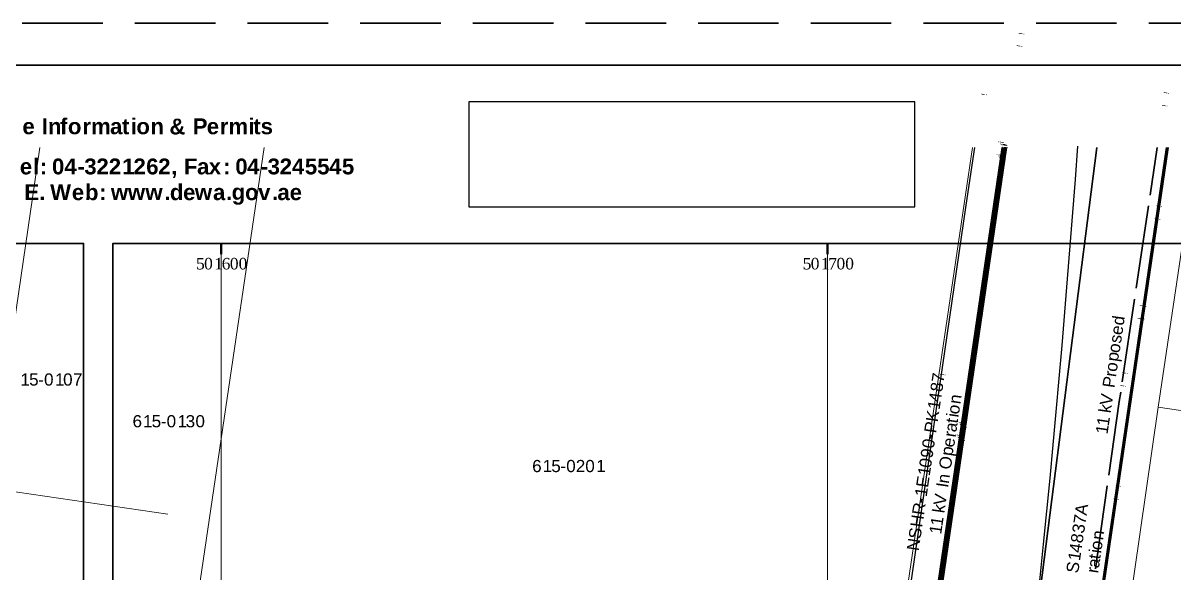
# Model space of a CAD drawing. Header units: inches. Extents: x 0.2 to 23.4, y 0.2 to 16.2.
# Drawn here: x 11.29 to 18.74, y 12.64 to 16.2 of the extents above; entities that cross this region are included whole.
import ezdxf

# ---------------------------------------------------------------- set-up
doc = ezdxf.new("R2010")
doc.units = ezdxf.units.IN
doc.header["$MEASUREMENT"] = 0
doc.linetypes.add('PDF_LineType328c69e9cd564e1fa5a4a7aff3a71530', pattern=[0.729166641831398, 0.5208333134651184, -0.2083333283662796])
doc.layers.add('PDF_Geometry', color=7, linetype='Continuous', true_color=0x4ce600)
doc.layers.add('PDF_Images', color=7, linetype='Continuous')
doc.layers.add('PDF_Text', color=7, linetype='Continuous')
doc.styles.add('PDF Arial', font='arial.ttf')
doc.styles.add('PDF Arial Bold', font='arialbd.ttf')
doc.styles.add('PDF Times New Roman', font='times.ttf')
picture_1 = doc.add_image_def('image1.png', size_in_pixel=(1449, 341))

msp = doc.modelspace()

# ---------------------------------------------------------------- linework, layer by layer
at = {"layer": 'PDF_Geometry', "color": 254, "linetype": 'PDF_LineType328c69e9cd564e1fa5a4a7aff3a71530', "lineweight": 35, "true_color": 0xcccccc}
msp.add_lwpolyline([(0.3466787338256836, 0.3324839274088542), (0.3466787338256836, 16.19779629177517), (23.04080200195312, 16.19779629177517), (23.04080200195312, 0.3324839274088542), (0.3466787338256836, 0.3324839274088542)], dxfattribs=at)
at = {"layer": 'PDF_Geometry', "color": 7, "lineweight": 35}
for points in [[(0.7300254503885905, 0.6324581570095487), (0.7300254503885905, 15.92448933919271), (22.82412889268663, 15.92448933919271), (22.82412889268663, 0.6324581570095487), (0.7300254503885905, 0.6324581570095487)], [(0.7466926574707031, 2.362311469184028), (0.7466926574707031, 14.77125379774306), (11.68040635850694, 14.77125379774306), (11.68040635850694, 2.362311469184028), (0.7466926574707031, 2.362311469184028)], [(11.87041219075521, 2.362311469184028), (11.87041219075521, 14.77125379774306), (22.80412801106771, 14.77125379774306), (22.80412801106771, 2.362311469184028), (11.87041219075521, 2.362311469184028)]]:
    msp.add_lwpolyline(points, dxfattribs=at)
at = {"layer": 'PDF_Geometry', "color": 7, "lineweight": 18}
for points in [[(11.39706336127387, 15.39119974772135), (11.07371860080295, 13.18805440266927), (7.513595581054688, 13.71134270562066), (7.763604058159722, 15.39119974772135)], [(12.22709231906467, 13.01806894938151), (11.07371860080295, 13.18805440266927), (11.39706336127387, 15.39119974772135)], [(12.85044776068793, 15.39119974772135), (12.38043128119575, 12.20480516221788), (11.32372707790799, 12.36145867241753)], [(16.39390563964844, 11.6181877983941), (12.38043128119575, 12.20480516221788), (12.85044776068793, 15.39119974772135)], [(17.43394131130642, 15.39119974772135), (16.93725416395399, 12.02148691813151), (16.39390563964844, 11.6181877983941)], [(22.52078247070312, 15.39119974772135), (22.19743855794271, 13.18805440266927), (18.63731553819444, 13.71134270562066), (18.88732231987847, 15.39119974772135)], [(18.63731553819444, 13.71134270562066), (22.19743855794271, 13.18805440266927), (21.64408704969618, 9.398377312554253), (18.09062872992622, 9.921665615505642), (18.63731553819444, 13.71134270562066)], [(11.07371860080295, 13.18805440266927), (12.22709231906467, 13.01806894938151)]]:
    msp.add_lwpolyline(points, dxfattribs=at)
at = {"layer": 'PDF_Geometry', "lineweight": 25}
for points in [[(17.65394761827257, 15.39119974772135), (17.14059617784288, 11.89816453721788), (16.51724073621962, 11.43487040201823), (16.34390258789062, 11.45486874050564), (16.30056762695312, 11.47153472900391), (15.0971917046441, 11.64485253228082), (12.36043039957682, 12.05148400200738), (11.36372884114583, 12.19813876681858), (11.32372707790799, 12.20147196451823)], [(17.62394883897569, 15.39119974772135), (17.11392720540364, 11.91482883029514), (16.50724114312066, 11.4648683336046), (16.32056681315104, 11.48486667209201), (16.24723307291667, 10.80825720893012), (16.41723802354601, 10.78159332275391), (16.86725531684028, 10.17497846815321), (16.84058634440104, 9.988326178656685), (15.62387932671441, 1.742363823784722)], [(15.62721252441406, 1.742363823784722), (16.84725273980035, 9.988326178656685), (16.87058681911892, 10.17831166585287), (16.42056952582465, 10.78492652045356), (16.25389777289497, 10.81159125434028), (16.3239017062717, 11.47820112440321), (16.50724114312066, 11.45486874050564), (17.12392849392361, 11.91149648030599), (17.63394843207465, 15.39119974772135)], [(17.64061482747396, 15.39119974772135), (17.12726169162326, 11.90816328260634), (16.51057434082031, 11.44820319281684), (16.33390129937066, 11.46820153130425), (16.26390075683594, 10.81825764973958), (16.42390611436632, 10.79825846354167), (16.88391960991753, 10.17831166585287), (16.85391913519965, 9.984993828667534), (15.63721211751302, 1.742363823784722)], [(17.64394972059462, 15.39119974772135), (17.13392808702257, 11.90482923719618), (16.51390753851997, 11.44486999511719), (16.33723280164931, 11.46153513590495), (16.27056715223524, 10.82492319742838), (16.42723931206597, 10.80159166124132), (16.88725280761719, 10.18164401584201), (16.86058892144097, 9.984993828667534), (15.64388020833333, 1.742363823784722)], [(17.64728122287326, 15.39119974772135), (17.13726128472222, 11.90149773491753), (16.51390753851997, 11.43820359971788), (16.34056769476997, 11.4582027859158), (16.27390034993489, 10.82825639512804), (16.43057250976562, 10.80825720893012), (16.8939208984375, 10.18164401584201), (16.86392042371962, 9.984993828667534), (15.64721171061198, 1.742363823784722)], [(16.74725002712674, 1.742363823784722), (16.99725850423177, 3.508880615234375), (17.55061170789931, 3.932178073459201), (17.66061740451389, 4.718777126736111), (17.21393330891927, 5.325391981336805), (17.56394449869792, 7.718521118164062), (18.6906500922309, 15.39119974772135)], [(18.69398498535156, 15.39119974772135), (17.57061089409722, 7.718521118164062), (17.21726650661892, 5.325391981336805), (17.66728379991319, 4.718777126736111), (17.55727810329861, 3.928844875759549), (17.00392320421007, 3.505547417534722), (16.75058322482639, 1.742363823784722)], [(18.70065307617188, 15.39119974772135), (17.57394578721788, 7.718521118164062), (17.22393459743924, 5.328725179036458), (17.67394849989149, 4.718777126736111), (17.56061299641927, 3.925511678059896), (17.00725809733073, 3.50221421983507), (16.75724962022569, 1.742363823784722)]]:
    msp.add_lwpolyline(points, dxfattribs=at)
at = {"layer": 'PDF_Geometry', "color": 222, "lineweight": 25, "true_color": 0xe600a9}
msp.add_lwpolyline([(16.19056362575955, 10.60827467176649), (16.35056898328993, 11.59818945990668), (16.39723714192708, 11.58818986680773), (16.95392184787326, 12.0014885796441), (17.39394124348958, 15.01789855957031), (17.45060899522569, 15.39119974772135)], dxfattribs=at)
at = {"layer": 'PDF_Geometry', "color": 8, "lineweight": 35, "true_color": 0x828282}
msp.add_lwpolyline([(17.67061360677083, 10.93824513753255), (17.72728474934896, 11.39154137505425), (18.24063618977864, 15.39119974772135)], dxfattribs=at)
at = {"layer": 'PDF_Geometry', "lineweight": 35}
for points in [[(18.58398098415799, 15.08455912272135), (18.63064914279514, 15.39119974772135)], [(18.49397616916233, 14.48127577039931), (18.57397969563802, 15.01456705729167)], [(18.40397304958767, 13.87466261121962), (18.48397657606337, 14.41128200954861)], [(18.31730482313368, 13.27138095431858), (18.38397386338976, 13.74800618489583), (18.39397515190972, 13.80800120035807)], [(18.23063490125868, 12.66476525200738), (18.30730523003472, 13.20138634575738)]]:
    msp.add_lwpolyline(points, dxfattribs=at)
at = {"layer": 'PDF_Geometry', "color": 8, "lineweight": 9, "true_color": 0x6e6e6e}
for points in [[(12.57043711344401, 2.362311469184028), (12.57043711344401, 14.77125379774306)], [(16.49723985460069, 2.362311469184028), (16.49723985460069, 14.77125379774306)]]:
    msp.add_lwpolyline(points, dxfattribs=at)
at = {"layer": 'PDF_Geometry', "color": 7, "lineweight": 50}
for points in [[(12.57043711344401, 14.77125379774306), (12.57043711344401, 14.70125834147135)], [(16.49723985460069, 14.77125379774306), (16.49723985460069, 14.70125834147135)]]:
    msp.add_lwpolyline(points, dxfattribs=at)
at = {"layer": 'PDF_Geometry', "color": 7, "lineweight": 25}
msp.add_arc((-74.82813412489757, 22.09970066780597), 93.18568770268867, 347.3975724575755, 355.8776280246113, dxfattribs=at)

# ---------------------------------------------------------------- texts
at = {"layer": 'PDF_Text', "attachment_point": 7, "style": 'PDF Arial'}
for s, insert, char_height, rotation in [('\\W0.836953;\\Q-0.00208;!', (17.76892471313477, 16.11967849731445), 0.03578809151672131, 81.59896968668748), ('\\W0.836953;\\Q-0.00208;!', (17.75559425354004, 16.03968620300293), 0.03578809151672131, 81.59896968668748), ('\\W0.836953;\\Q-0.00196;!', (18.70560646057129, 15.73638248443604), 0.03578801861578454, 81.49902439528294), ('\\W0.836953;\\Q-0.00196;!', (18.69560432434082, 15.65305423736572), 0.03578801861578454, 81.49902439528294), ('\\W0.836953;\\Q-0.00193;!', (17.60228729248047, 15.43599033355713), 0.03578805957296012, 261.6990254111143), ('\\W0.836953;\\Q-0.00193;!', (17.59228324890137, 15.35266399383545), 0.03578805957296012, 261.6990254111143), ('\\W0.836953;\\Q-0.00193;!', (17.61561965942383, 15.42265796661377), 0.03578805957296012, 261.6990254111143), ('\\W0.836953;\\Q-0.00193;!', (17.62228584289551, 15.4193229675293), 0.03578805957296012, 261.6990254111143), ('\\W0.836953;\\Q-0.00193;!', (17.62561988830566, 15.41599178314209), 0.03578805957296012, 261.6990254111143), ('\\W0.836953;\\Q-0.00193;!', (17.62895393371582, 15.40265846252441), 0.03578805957296012, 261.6990254111143), ('\\W0.836953;\\Q-0.00193;!', (17.60561752319336, 15.34266662597656), 0.03578805957296012, 261.6990254111143), ('\\W0.836953;\\Q-0.00193;!', (17.60895347595215, 15.33599853515625), 0.03578805957296012, 261.6990254111143), ('\\W0.836953;\\Q-0.00193;!', (17.61228561401367, 15.33599853515625), 0.03578805957296012, 261.6990254111143), ('\\W0.836953;\\Q-0.00193;!', (17.61561965942383, 15.32266521453857), 0.03578805957296012, 261.6990254111143), ('\\W0.836953;\\Q-0.00208;!', (18.65895652770996, 15.0031042098999), 0.03578809151672131, 81.59896968668748), ('\\W0.836953;\\Q-0.00208;!', (18.64895820617676, 14.91978168487549), 0.03578809151672131, 81.59896968668748), ('\\W0.836953;\\Q-0.00208;!', (17.50224876403809, 14.30649852752686), 0.03578809151672131, 81.59896968668748), ('\\W0.836953;\\Q-0.00193;!', (18.51898384094238, 14.37608337402344), 0.03578805957296012, 261.6990254111143), ('\\W0.836953;\\Q-0.00193;!', (18.52565002441406, 14.37608337402344), 0.03578805957296012, 261.6990254111143), ('\\W0.836953;\\Q-0.00208;!', (17.48891639709473, 14.22317314147949), 0.03578809151672131, 81.59896968668748), ('\\W1.000382;\\Q-0.00199;d', (18.41362380981445, 14.23667335510254), 0.07873374304473989, 81.5989924535888), ('\\W1.001205;\\Q-0.00199;e', (18.40441513061523, 14.17429733276367), 0.07873374304473989, 81.5989924535888), ('\\W0.836953;\\Q-0.00193;!', (18.50564765930176, 14.29275608062744), 0.03578805957296012, 261.6990254111143), ('\\W0.836953;\\Q-0.00193;!', (18.51231575012207, 14.29275608062744), 0.03578805957296012, 261.6990254111143), ('\\W1.001060;\\Q-0.00199;s', (18.39652824401855, 14.12090873718262), 0.07873374304473989, 81.5989924535888), ('\\W1.001058;\\Q-0.00199;o', (18.38731575012207, 14.05853462219238), 0.07873374304473989, 81.5989924535888), ('\\W1.001469;\\Q-0.00199;p', (18.39942932128906, 13.99974346160889), 0.07873374304473989, 81.5989924535888), ('\\W1.002074;\\Q-0.00199;7', (17.24693870544434, 13.86624717712402), 0.07873374304473989, 81.5989924535888), ('\\W1.001496;\\Q-0.00199;r', (18.36317825317383, 13.90392398834229), 0.07873374304473989, 81.5989924535888), ('\\W1.001058;\\Q-0.00199;o', (18.36930084228516, 13.93654918670654), 0.07873374304473989, 81.5989924535888), ('\\W0.836953;\\Q-0.00196;!', (18.43893051147461, 13.92320156097412), 0.03578801861578454, 81.49902439528294), ('\\W1.001422;\\Q-0.00199;8', (17.2393913269043, 13.80596160888672), 0.07873374304473989, 81.5989924535888), ('\\W1.001708;\\Q-0.00199;P', (18.35266304016113, 13.83271980285645), 0.07873374304473989, 81.5989924535888), ('\\W1.000981;\\Q-0.00199;4', (17.22836494445801, 13.7404899597168), 0.07873374304473989, 81.5989924535888), ('\\W1.001151;\\Q-0.00199;n', (17.35613632202148, 13.72793960571289), 0.07873374304473989, 81.5989924535888), ('\\W1.000803;\\Q-0.00199;V', (18.33591270446777, 13.71930313110352), 0.07873374304473989, 81.5989924535888), ('\\W0.836953;\\Q-0.00196;!', (18.42559623718262, 13.83987712860107), 0.03578801861578454, 81.49902439528294), ('\\W1.000949;\\Q-0.00199;1', (17.22114753723145, 13.69161033630371), 0.07873374304473989, 81.5989924535888), ('\\W1.001058;\\Q-0.00199;o', (17.34763526916504, 13.6615514755249), 0.07873374304473989, 81.5989924535888), ('\\W1.000455;\\Q-0.00199;k', (18.32863235473633, 13.67000293731689), 0.07873374304473989, 81.5989924535888), ('\\W1.000895;\\Q-0.00199;K', (17.20937538146973, 13.61190319061279), 0.07873374304473989, 81.5989924535888), ('\\W0.998236;\\Q-0.00199;i', (17.34348297119141, 13.64227294921875), 0.07873374304473989, 81.5989924535888), ('\\W0.998142;\\Q-0.00199;t', (17.33857345581055, 13.6038818359375), 0.07873374304473989, 81.5989924535888), ('\\W1.000949;\\Q-0.00199;1', (18.3161678314209, 13.58560943603516), 0.07873374304473989, 81.5989924535888), ('\\W1.001708;\\Q-0.00199;P', (17.19872665405273, 13.53979587554932), 0.07873374304473989, 81.5989924535888), ('\\W1.000182;\\Q-0.00199;a', (17.33064079284668, 13.54647827148438), 0.07873374304473989, 81.5989924535888), ('\\W0.836953;\\Q-0.00193;!', (17.33894157409668, 13.62281227111816), 0.03578805957296012, 261.6990254111143), ('\\W0.836953;\\Q-0.00193;!', (17.35227584838867, 13.60948085784912), 0.03578805957296012, 261.6990254111143), ('\\W0.836953;\\Q-0.00193;!', (17.3556079864502, 13.60614776611328), 0.03578805957296012, 261.6990254111143), ('\\W0.836953;\\Q-0.00193;!', (17.35894393920898, 13.60281467437744), 0.03578805957296012, 261.6990254111143), ('\\W0.836953;\\Q-0.00193;!', (17.36227798461914, 13.58948230743408), 0.03578805957296012, 261.6990254111143), ('\\W1.000949;\\Q-0.00199;1', (18.30837821960449, 13.53285884857178), 0.07873374304473989, 81.5989924535888), ('\\W1.001712;\\Q-0.00199;0', (17.18536186218262, 13.44011211395264), 0.07873374304473989, 81.5989924535888), ('\\W1.000575;\\Q-0.00199;-', (17.19264030456543, 13.49859046936035), 0.07873374304473989, 81.5989924535888), ('\\W1.001205;\\Q-0.00199;e', (17.31604194641113, 13.44762516021729), 0.07873374304473989, 81.5989924535888), ('\\W1.001496;\\Q-0.00199;r', (17.32447242736816, 13.51353549957275), 0.07873374304473989, 81.5989924535888), ('\\W0.836953;\\Q-0.00193;!', (17.32560920715332, 13.53948593139648), 0.03578805957296012, 261.6990254111143), ('\\W0.836953;\\Q-0.00193;!', (17.33894157409668, 13.52615451812744), 0.03578805957296012, 261.6990254111143), ('\\W0.836953;\\Q-0.00193;!', (17.34227561950684, 13.52282047271729), 0.03578805957296012, 261.6990254111143), ('\\W0.836953;\\Q-0.00193;!', (17.34560966491699, 13.51948833465576), 0.03578805957296012, 261.6990254111143), ('\\W0.836953;\\Q-0.00193;!', (17.35227584838867, 13.50615692138672), 0.03578805957296012, 261.6990254111143), ('\\W1.000870;\\Q-0.00199;9', (17.17610931396484, 13.37747097015381), 0.07873374304473989, 81.5989924535888), ('\\W1.001469;\\Q-0.00199;p', (17.32809829711914, 13.38846302032471), 0.07873374304473989, 81.5989924535888), ('\\W1.001712;\\Q-0.00199;0', (17.1668586730957, 13.31482982635498), 0.07873374304473989, 81.5989924535888), ('\\W1.000360;\\Q-0.00199;O', (17.29485702514648, 13.30382823944092), 0.07873374304473989, 81.5989924535888), ('\\W1.000333;\\Q-0.00199;E', (17.14665794372559, 13.18723964691162), 0.07873374304473989, 81.5989924535888), ('\\W1.000949;\\Q-0.00199;1', (17.1578483581543, 13.26301288604736), 0.07873374304473989, 81.5989924535888), ('\\W1.001151;\\Q-0.00199;n', (17.28017997741699, 13.21362400054932), 0.07873374304473989, 81.5989924535888), ('\\W1.002522;\\Q-0.00199;I', (17.27623748779297, 13.18692779541016), 0.07873374304473989, 81.5989924535888), ('\\W0.836953;\\Q-0.00208;!', (18.39561653137207, 13.18992900848389), 0.03578809151672131, 81.59896968668748), ('\\W1.000949;\\Q-0.00199;1', (17.13788604736328, 13.12784004211426), 0.07873374304473989, 81.5989924535888), ('\\W1.000575;\\Q-0.00199;-', (17.13129043579102, 13.08318042755127), 0.07873374304473989, 81.5989924535888), ('\\W1.000803;\\Q-0.00199;V', (17.25922775268555, 13.07175731658936), 0.07873374304473989, 81.5989924535888), ('\\W0.836953;\\Q-0.00208;!', (18.38228225708008, 13.10660266876221), 0.03578809151672131, 81.59896968668748), ('\\W1.002628;\\Q-0.00199;R', (17.12035751342773, 13.00915336608887), 0.07873374304473989, 81.5989924535888), ('\\W1.000455;\\Q-0.00199;k', (17.25194549560547, 13.02245712280273), 0.07873374304473989, 81.5989924535888), ('\\W1.003087;\\Q-0.00199;A', (18.17341423034668, 13.00738048553467), 0.07873374304473989, 81.5989924535888), ('\\W1.000571;\\Q-0.00199;H', (17.10869789123535, 12.9301872253418), 0.07873374304473989, 81.5989924535888), ('\\W1.000949;\\Q-0.00199;1', (17.23948287963867, 12.938063621521), 0.07873374304473989, 81.5989924535888), ('\\W1.002074;\\Q-0.00199;7', (18.16494560241699, 12.95005130767822), 0.07873374304473989, 81.5989924535888), ('\\W1.002574;\\Q-0.00199;S', (17.09874725341797, 12.85363388061523), 0.07873374304473989, 81.5989924535888), ('\\W1.000949;\\Q-0.00199;1', (17.23169136047363, 12.88531303405762), 0.07873374304473989, 81.5989924535888), ('\\W1.001422;\\Q-0.00199;8', (18.14814758300781, 12.82712554931641), 0.07873374304473989, 81.5989924535888), ('\\W1.001289;\\Q-0.00199;3', (18.1574764251709, 12.88991928100586), 0.07873374304473989, 81.5989924535888), ('\\W1.001151;\\Q-0.00199;n', (18.27950286865234, 12.84801483154297), 0.07873374304473989, 81.5989924535888), ('\\W1.001090;\\Q-0.00199;N', (17.08623695373535, 12.77810478210449), 0.07873374304473989, 81.5989924535888), ('\\W1.000981;\\Q-0.00199;4', (18.13760948181152, 12.76494979858398), 0.07873374304473989, 81.5989924535888), ('\\W1.001058;\\Q-0.00199;o', (18.2710018157959, 12.78162670135498), 0.07873374304473989, 81.5989924535888), ('\\W1.000949;\\Q-0.00199;1', (18.12990188598633, 12.7127742767334), 0.07873374304473989, 81.5989924535888), ('\\W0.998236;\\Q-0.00199;i', (18.2668514251709, 12.76234817504883), 0.07873374304473989, 81.5989924535888), ('\\W0.998142;\\Q-0.00199;t', (18.26194190979004, 12.72395801544189), 0.07873374304473989, 81.5989924535888), ('\\W1.002574;\\Q-0.00199;S', (18.1194896697998, 12.63308620452881), 0.07873374304473989, 81.5989924535888), ('\\W1.001496;\\Q-0.00199;r', (18.24783897399902, 12.63361072540283), 0.07873374304473989, 81.5989924535888), ('\\W1.000182;\\Q-0.00199;a', (18.25400733947754, 12.66655349731445), 0.07873374304473989, 81.5989924535888)]:
    msp.add_mtext(s, dxfattribs=dict(at, insert=insert, char_height=char_height, rotation=rotation))
at = {"layer": 'PDF_Text', "color": 222, "true_color": 0xe600a9, "char_height": 0.03578809151672131, "attachment_point": 7, "rotation": 81.59896968668748, "style": 'PDF Arial'}
for insert in [(17.52558326721191, 15.72637939453125), (17.25890731811523, 13.91319942474365)]:
    msp.add_mtext('\\W0.836953;\\Q-0.00208;!', dxfattribs=dict(at, insert=insert))
at = {"layer": 'PDF_Text', "attachment_point": 7}
for s, insert, char_height, style in [('\\W0.999554;I', (11.41007709503174, 15.47823429107666), 0.1026045018677703, 'PDF Arial Bold'), ('\\W1.001571;f', (11.52861499786377, 15.47823429107666), 0.1026045018677703, 'PDF Arial Bold'), ('\\W1.000029;t', (11.92906856536865, 15.47655487060547), 0.1026045018677703, 'PDF Arial Bold'), ('\\W0.998323;i', (11.98718357086182, 15.47823429107666), 0.1026045018677703, 'PDF Arial Bold'), ('\\W1.001045;&', (12.2365083694458, 15.47519016265869), 0.1026045018677703, 'PDF Arial Bold'), ('\\W1.001346;P', (12.38729286193848, 15.47823429107666), 0.1026045018677703, 'PDF Arial Bold'), ('\\W0.998323;i', (12.74712085723877, 15.47823429107666), 0.1026045018677703, 'PDF Arial Bold'), ('\\W1.000029;t', (12.77899932861328, 15.47655487060547), 0.1026045018677703, 'PDF Arial Bold'), ('\\W0.999117;e', (11.28483772277832, 15.47655487060547), 0.1026045018677703, 'PDF Arial Bold'), ('\\W0.998941;n', (11.45042324066162, 15.47823429107666), 0.1026045018677703, 'PDF Arial Bold'), ('\\W1.000820;o', (11.57933616638184, 15.47655487060547), 0.1026045018677703, 'PDF Arial Bold'), ('\\W1.000649;r', (11.67303848266602, 15.47823429107666), 0.1026045018677703, 'PDF Arial Bold'), ('\\W0.999516;m', (11.72906970977783, 15.47823429107666), 0.1026045018677703, 'PDF Arial Bold'), ('\\W1.001593;a', (11.85201549530029, 15.47655487060547), 0.1026045018677703, 'PDF Arial Bold'), ('\\W1.000820;o', (12.02263259887695, 15.47655487060547), 0.1026045018677703, 'PDF Arial Bold'), ('\\W0.998941;n', (12.11370086669922, 15.47823429107666), 0.1026045018677703, 'PDF Arial Bold'), ('\\W0.999117;e', (12.47807216644287, 15.47655487060547), 0.1026045018677703, 'PDF Arial Bold'), ('\\W1.000649;r', (12.56296539306641, 15.47823429107666), 0.1026045018677703, 'PDF Arial Bold'), ('\\W0.999516;m', (12.61899662017822, 15.47823429107666), 0.1026045018677703, 'PDF Arial Bold'), ('\\W1.002476;s', (12.8268518447876, 15.47655487060547), 0.1026045018677703, 'PDF Arial Bold'), ('\\W0.999117;e', (11.26813793182373, 15.21657562255859), 0.1026045018677703, 'PDF Arial Bold'), ('\\W0.998323;l', (11.35386943817139, 15.21825504302979), 0.1026045018677703, 'PDF Arial Bold'), ('\\W0.998323;:', (11.3976469039917, 15.21825504302979), 0.1026045018677703, 'PDF Arial Bold'), ('\\W1.002139;0', (11.47625637054443, 15.2165060043335), 0.1026045018677703, 'PDF Arial Bold'), ('\\W1.001341;4', (11.55622482299805, 15.21825504302979), 0.1026045018677703, 'PDF Arial Bold'), ('\\W1.000592;3', (11.68560886383057, 15.2165060043335), 0.1026045018677703, 'PDF Arial Bold'), ('\\W1.001336;2', (11.7637825012207, 15.21825504302979), 0.1026045018677703, 'PDF Arial Bold'), ('\\W1.001336;2', (11.84377574920654, 15.21825504302979), 0.1026045018677703, 'PDF Arial Bold'), ('\\W1.000662;1', (11.93153667449951, 15.21825504302979), 0.1026045018677703, 'PDF Arial Bold'), ('\\W1.001336;2', (12.00376129150391, 15.21825504302979), 0.1026045018677703, 'PDF Arial Bold'), ('\\W1.001205;6', (12.08627319335938, 15.2165060043335), 0.1026045018677703, 'PDF Arial Bold'), ('\\W1.001336;2', (12.16374588012695, 15.21825504302979), 0.1026045018677703, 'PDF Arial Bold'), ('\\W0.999328;F', (12.33073234558105, 15.21825504302979), 0.1026045018677703, 'PDF Arial Bold'), ('\\W1.001593;a', (12.41526508331299, 15.21657562255859), 0.1026045018677703, 'PDF Arial Bold'), ('\\W1.001057;x', (12.49098968505859, 15.21825504302979), 0.1026045018677703, 'PDF Arial Bold'), ('\\W0.998323;:', (12.58420944213867, 15.21825504302979), 0.1026045018677703, 'PDF Arial Bold'), ('\\W1.002139;0', (12.66281986236572, 15.2165060043335), 0.1026045018677703, 'PDF Arial Bold'), ('\\W1.001341;4', (12.73945426940918, 15.21825504302979), 0.1026045018677703, 'PDF Arial Bold'), ('\\W1.000592;3', (12.87217235565186, 15.2165060043335), 0.1026045018677703, 'PDF Arial Bold'), ('\\W1.001336;2', (12.95034503936768, 15.21825504302979), 0.1026045018677703, 'PDF Arial Bold'), ('\\W1.001341;4', (13.02942848205566, 15.21825504302979), 0.1026045018677703, 'PDF Arial Bold'), ('\\W1.000861;5', (13.11313056945801, 15.2165060043335), 0.1026045018677703, 'PDF Arial Bold'), ('\\W1.000861;5', (13.19312286376953, 15.2165060043335), 0.1026045018677703, 'PDF Arial Bold'), ('\\W1.001341;4', (13.26940727233887, 15.21825504302979), 0.1026045018677703, 'PDF Arial Bold'), ('\\W1.000861;5', (13.35310840606689, 15.2165060043335), 0.1026045018677703, 'PDF Arial Bold'), ('\\W0.998766;-', (11.64160633087158, 15.21825504302979), 0.1026045018677703, 'PDF Arial Bold'), ('\\W0.996957;,', (12.24835872650146, 15.19502449035645), 0.1026045018677703, 'PDF Arial Bold'), ('\\W0.998766;-', (12.82816982269287, 15.21825504302979), 0.1026045018677703, 'PDF Arial Bold'), ('\\W1.002072;E', (11.29738903045654, 15.05160140991211), 0.1026045018677703, 'PDF Arial Bold'), ('\\W1.000316;W', (11.46410369873047, 15.05160140991211), 0.1026045018677703, 'PDF Arial Bold'), ('\\W0.999117;e', (11.60481739044189, 15.04992198944092), 0.1026045018677703, 'PDF Arial Bold'), ('\\W1.000519;b', (11.68970966339111, 15.04992198944092), 0.1026045018677703, 'PDF Arial Bold'), ('\\W0.998323;:', (11.78098773956299, 15.05160140991211), 0.1026045018677703, 'PDF Arial Bold'), ('\\W1.000750;w', (11.85754489898682, 15.05160140991211), 0.1026045018677703, 'PDF Arial Bold'), ('\\W1.000750;w', (11.9675350189209, 15.05160140991211), 0.1026045018677703, 'PDF Arial Bold'), ('\\W1.000750;w', (12.08085823059082, 15.05160140991211), 0.1026045018677703, 'PDF Arial Bold'), ('\\W1.000519;d', (12.23942756652832, 15.04992198944092), 0.1026045018677703, 'PDF Arial Bold'), ('\\W0.999117;e', (12.32475757598877, 15.04992198944092), 0.1026045018677703, 'PDF Arial Bold'), ('\\W1.000750;w', (12.40083122253418, 15.05160140991211), 0.1026045018677703, 'PDF Arial Bold'), ('\\W1.001593;a', (12.51863288879395, 15.04992198944092), 0.1026045018677703, 'PDF Arial Bold'), ('\\W0.999554;g', (12.63939380645752, 15.02144336700439), 0.1026045018677703, 'PDF Arial Bold'), ('\\W1.000820;o', (12.72591209411621, 15.04992198944092), 0.1026045018677703, 'PDF Arial Bold'), ('\\W0.999186;v', (12.81093502044678, 15.05160140991211), 0.1026045018677703, 'PDF Arial Bold'), ('\\W1.001593;a', (12.93526458740234, 15.04992198944092), 0.1026045018677703, 'PDF Arial Bold'), ('\\W0.999117;e', (13.01469707489014, 15.04992198944092), 0.1026045018677703, 'PDF Arial Bold'), ('\\W0.998323;.', (11.39390754699707, 15.05160140991211), 0.1026045018677703, 'PDF Arial Bold'), ('\\W0.998323;.', (12.20383930206299, 15.05160140991211), 0.1026045018677703, 'PDF Arial Bold'), ('\\W0.998323;.', (12.60380554199219, 15.05160140991211), 0.1026045018677703, 'PDF Arial Bold'), ('\\W0.998323;.', (12.90044689178467, 15.05160140991211), 0.1026045018677703, 'PDF Arial Bold'), ('\\W0.999518;5', (12.40902996063232, 14.60195732116699), 0.07449970385641791, 'PDF Times New Roman'), ('\\W0.999474;0', (12.46106910705566, 14.60195732116699), 0.07449970385641791, 'PDF Times New Roman'), ('\\W0.999009;1', (12.52664661407471, 14.60324573516846), 0.07449970385641791, 'PDF Times New Roman'), ('\\W0.998807;6', (12.57514381408691, 14.60195732116699), 0.07449970385641791, 'PDF Times New Roman'), ('\\W0.999474;0', (12.62772178649902, 14.60195732116699), 0.07449970385641791, 'PDF Times New Roman'), ('\\W0.999474;0', (12.68438339233398, 14.60195732116699), 0.07449970385641791, 'PDF Times New Roman'), ('\\W0.999518;5', (16.3358325958252, 14.60195732116699), 0.07449970385641791, 'PDF Times New Roman'), ('\\W0.999474;0', (16.38787269592285, 14.60195732116699), 0.07449970385641791, 'PDF Times New Roman'), ('\\W0.999009;1', (16.45345115661621, 14.60324573516846), 0.07449970385641791, 'PDF Times New Roman'), ('\\W0.999474;0', (16.55452346801758, 14.60195732116699), 0.07449970385641791, 'PDF Times New Roman'), ('\\W0.999474;0', (16.61118698120117, 14.60195732116699), 0.07449970385641791, 'PDF Times New Roman'), ('\\W1.002049;7', (16.50130271911621, 14.60174179077148), 0.07449970385641791, 'PDF Times New Roman'), ('\\W1.000949;1', (11.27236366271973, 13.85130882263184), 0.07874301791889593, 'PDF Arial'), ('\\W1.001554;5', (11.32827854156494, 13.84996604919434), 0.07874301791889593, 'PDF Arial'), ('\\W1.000575;-', (11.38720035552979, 13.85130882263184), 0.07874301791889593, 'PDF Arial'), ('\\W1.001712;0', (11.42493724822998, 13.84996604919434), 0.07874301791889593, 'PDF Arial'), ('\\W1.000949;1', (11.49567794799805, 13.85130882263184), 0.07874301791889593, 'PDF Arial'), ('\\W1.001712;0', (11.54826068878174, 13.84996604919434), 0.07874301791889593, 'PDF Arial'), ('\\W1.002074;7', (11.61223220825195, 13.85130882263184), 0.07874301791889593, 'PDF Arial'), ('\\W0.998941;6', (11.99788665771484, 13.57998847961426), 0.07874301791889593, 'PDF Arial'), ('\\W1.000949;1', (12.06572341918945, 13.58133125305176), 0.07874301791889593, 'PDF Arial'), ('\\W1.001554;5', (12.12163925170898, 13.57998847961426), 0.07874301791889593, 'PDF Arial'), ('\\W1.001712;0', (12.21829795837402, 13.57998847961426), 0.07874301791889593, 'PDF Arial'), ('\\W1.000949;1', (12.28903865814209, 13.58133125305176), 0.07874301791889593, 'PDF Arial'), ('\\W1.001289;3', (12.3416748046875, 13.57993507385254), 0.07874301791889593, 'PDF Arial'), ('\\W1.001712;0', (12.40494823455811, 13.57998847961426), 0.07874301791889593, 'PDF Arial'), ('\\W1.000575;-', (12.18056011199951, 13.58133125305176), 0.07874301791889593, 'PDF Arial'), ('\\W0.998941;6', (14.584641456604, 13.29001426696777), 0.07874301791889593, 'PDF Arial'), ('\\W1.000949;1', (14.65247917175293, 13.29135704040527), 0.07874301791889593, 'PDF Arial'), ('\\W1.001554;5', (14.70839405059814, 13.29001426696777), 0.07874301791889593, 'PDF Arial'), ('\\W1.001712;0', (14.80505180358887, 13.29001426696777), 0.07874301791889593, 'PDF Arial'), ('\\W1.001005;2', (14.86709213256836, 13.29135704040527), 0.07874301791889593, 'PDF Arial'), ('\\W1.001712;0', (14.92837429046631, 13.29001426696777), 0.07874301791889593, 'PDF Arial'), ('\\W1.000949;1', (14.99911689758301, 13.29135704040527), 0.07874301791889593, 'PDF Arial'), ('\\W1.000575;-', (14.76731395721436, 13.29135704040527), 0.07874301791889593, 'PDF Arial')]:
    msp.add_mtext(s, dxfattribs=dict(at, insert=insert, char_height=char_height, style=style))

# ---------------------------------------------------------------- pictures from other files: only their frames are drawn
at = {"layer": 'PDF_Images'}
image = msp.add_image(picture_1, insert=(14.17382642957899, 15.6878407796224), size_in_units=(2.8867672814263248, 0.679941972096761), dxfattribs=at)
image.dxf.v_pixel = (0, -0.001993964727556484)
image.dxf.flags = 15

doc.saveas('drawing.dxf')
